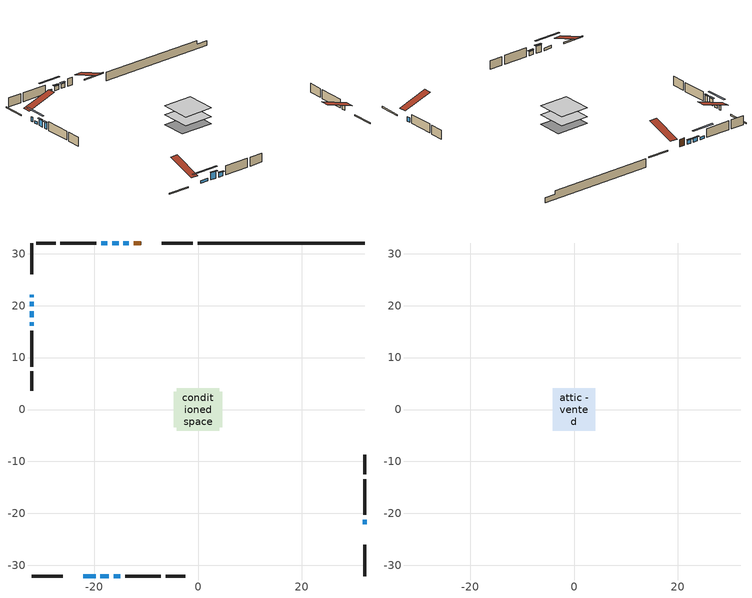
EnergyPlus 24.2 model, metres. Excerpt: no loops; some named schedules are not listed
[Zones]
conditioned space
 floor outside (Floor1 construction): -0.57,-0.57 -0.57,0.57 0.57,0.57 0.57,-0.57 z1.38
 floor adiabatic (AdiabaticFloorConstruction): -4.14,-4.14 -4.14,4.14 4.14,4.14 4.14,-4.14 z1.38
 floor foundation (Slab1 construction): -4.62,-3.4 -4.62,3.4 4.62,3.4 4.62,-3.4 z-0.91
 wall outside (RimJoist1 construction): -0.98,32.06 -7,32.06 / -32.06,-32.06 -26.04,-32.06 / -32.06,32.06 -32.06,26.04 / 32.06,-32.06 32.06,-26.04 z1.38:1.68
 wall outside (AdiabaticWallConstruction 1): -10.97,32.06 -12.41,32.06 z1.38:3.41
 wall outside (AdiabaticWallConstruction): -32.06,22.06 -32.06,21.64 / 32.06,-22.06 32.06,-21.23 z1.38:2.6; -22.06,-32.06 -19.72,-32.06 / -32.06,20.71 -32.06,19.84 / -17.48,32.06 -18.65,32.06 z1.38:2.07; -13.33,32.06 -14.35,32.06 / -15.28,32.06 -16.55,32.06 / -16.24,-32.06 -14.97,-32.06 z1.38:2.52; -18.8,-32.06 -17.17,-32.06 z1.38:3.29; -32.06,18.92 -32.06,17.75 / -32.06,16.82 -32.06,16.11 z1.38:3.21
 wall outside (Wall1 construction): -19.58,32.06 -26.48,32.06 / -14.04,-32.06 -7.14,-32.06 / -32.06,15.18 -32.06,8.28 / 32.06,-20.3 32.06,-13.4 z1.38:3.82
 wall outside (Wall2 construction): -27.41,32.06 -31.13,32.06 / -6.21,-32.06 -2.49,-32.06 / -32.06,7.35 -32.06,3.63 / 32.06,-12.47 32.06,-8.75 z1.38:3.82
 wall foundation (FoundationWall1 construction): -0.05,32.06,-0.91 -0.05,32.06,1.38 28.85,32.06,1.38 28.85,32.06,0.45 32.06,32.06,0.45 32.06,32.06,-0.91
 window (WindowConstruction 6): -32.06,22.06 -32.06,21.64 z1.38:2.6
 window (WindowConstruction 9): -22.06,-32.06 -19.72,-32.06 z1.38:2.07
 window (WindowConstruction 10): -32.06,20.71 -32.06,19.85 z1.38:2.07
 window (WindowConstruction 7): 32.06,-22.06 32.06,-21.23 z1.38:2.6
 window (WindowConstruction): -13.33,32.06 -14.35,32.06 z1.38:2.52
 window (WindowConstruction 1): -15.28,32.06 -16.55,32.06 z1.38:2.52
 window (WindowConstruction 2): -18.8,-32.06 -17.17,-32.06 z1.38:3.28
 window (WindowConstruction 3): -16.24,-32.06 -14.97,-32.06 z1.38:2.52
 window (WindowConstruction 4): -32.06,18.92 -32.06,17.75 z1.38:3.21
 window (WindowConstruction 5): -32.06,16.82 -32.06,16.11 z1.38:3.21
 window (WindowConstruction 8): -17.48,32.06 -18.65,32.06 z1.38:2.07
 door (Door): -10.98,32.06 -12.41,32.06 z1.38:3.41
 ceiling adiabatic (AdiabaticFloorConstruction): 4.14,-4.14 4.14,4.14 -4.14,4.14 -4.14,-4.14 z1.38
attic - vented
 floor to conditioned space (Floor2 construction Reversed): -4.13,-4.13 -4.13,4.13 4.13,4.13 4.13,-4.13 z3.82
 roof outside (Roof1 construction): -10.05,32.06,3.82 -10.05,24,6.5 -7.92,24,6.5 -7.92,32.06,3.82; -22.99,-32.06,3.82 -22.99,-24,6.5 -25.11,-24,6.5 -25.11,-32.06,3.82; -32.06,22.99,3.82 -24,22.99,6.5 -24,25.11,6.5 -32.06,25.11,3.82; 32.06,-22.99,3.82 24,-22.99,6.5 24,-25.11,6.5 32.06,-25.11,3.82
shading: -17.09,-32.06 -24.7,-32.06 -24.7,-32.47 -17.09,-32.47 z4.71; -32.06,17.21 -32.06,23.35 -32.47,23.35 -32.47,17.21 z4.71; -14.55,32.06 -13.13,32.06 -13.13,32.47 -14.55,32.47 z2.72; -16.75,32.06 -15.08,32.06 -15.08,32.47 -16.75,32.47 z2.72; -16.97,-32.06 -19,-32.06 -19,-32.47 -16.97,-32.47 z3.49; -14.77,-32.06 -16.44,-32.06 -16.44,-32.47 -14.77,-32.47 z2.72; -32.06,17.55 -32.06,19.12 -32.47,19.12 -32.47,17.55 z3.41; -32.06,15.91 -32.06,17.02 -32.47,17.02 -32.47,15.91 z3.41; -21.29,32.06 -14.84,32.06 -14.84,32.47 -21.29,32.47 z4.71
[Building]
Building 1: Terrain=Suburbs
[Site:Location]
Edmonton Intl AP_AB: Latitude {deg}=53.31; Longitude {deg}=-113.58; Time Zone {hr}=-7; Elevation {m}=723; Keep Site Location Information=Yes
[Site:GroundTemperature:Shallow]
-1.56185, -3.61833, -3.78302, -2.80711, 1.11059, 5.01004, 8.39065, 10.5322, 10.7141, 8.97234, 5.67794, 1.89811
[Site:WaterMainsTemperature]
Calculation Method=Schedule; Temperature Schedule=mains temperature schedule
[Material] Roughness=Rough; Thermal Absorptance=0.9
Name | Thickness {m} | Conductivity {W/m-K} | Density {kg/m3} | Specific Heat {J/kg-K} | Solar Absorptance | Visible Absorptance
asphalt or fiberglass shingles | 0.00635 | 0.162714 | 1121.4 | 1465.45 | 0.4 | 0.4
ceiling loosefill ins | 0.169333 | 0.0480833 | 16.02 | 1046.75 | 0.7 | 0.7
ceiling stud and cavity | 0.1397 | 0.159632 | 65.682 | 1177.47 | 0.7 | 0.7
concrete 4.0 in. | 0.1016 | 1.803125 | 2242.8 | 837.4 | 0.7 | 0.7
concrete 8.0 in. | 0.2032 | 1.803125 | 2242.8 | 837.4 | 0.7 | 0.7
door material | 0.04445 | 0.053851 | 512.64 | 1214.23 | 0.7 | 0.7
floor covering | 0.0127 | 0.0433444 | 54.468 | 1339.84 | 0.6 | 0.6
floor rigid ins | 0.103632 | 0.029427 | 32.04 | 1214.23 | 0.7 | 0.7
floor rigid ins 1; wall rigid ins | 0.512978 | 0.029427 | 32.04 | 1214.23 | 0.7 | 0.7
floor stud and cavity | 0.1397 | 0.471694 | 92.3553 | 1139.71 | 0.7 | 0.7
floor stud and cavity 1 | 0.1397 | 1.75129 | 37.0049 | 1207.88 | 0.7 | 0.7
furniture material conditioned space 1 | 0.1524 | 0.115458 | 640.8 | 1214.23 | 0.6 | 0.6
gypsum board | 0.0127 | 0.160291 | 801 | 837.4 | 0.6 | 0.6
osb sheathing 0.5 in. | 0.0127 | 0.115458 | 512.64 | 1214.23 | 0.7 | 0.7
osb sheathing 0.75 in. | 0.01905 | 0.115458 | 512.64 | 1214.23 | 0.7 | 0.7
osb sheathing 2.0 in. | 0.0508 | 0.115458 | 512.64 | 1214.23 | 0.7 | 0.7
rim joist stud and cavity | 0.0508 | 0.0285197 | 125.044 | 1163.47 | 0.6 | 0.6
wall stud and cavity | 0.1397 | 0.0897493 | 139.0536 | 1170.24 | 0.7 | 0.7
wall stud and cavity 1 | 0.1397 | 0.0958206 | 139.0536 | 1170.24 | 0.7 | 0.7
wall stud and cavity 2 | 0.0889 | 0.380278 | 52.3479 | 1209.89 | 0.7 | 0.7
wall stud and cavity 3 | 0.0889 | 0.391764 | 83.0341 | 1211.67 | 0.7 | 0.7
wood siding | 0.0254 | 0.102417 | 544.68 | 1172.36 | 0.4 | 0.4
wood siding 1; wood siding 2; wood siding 3 | 0.0254 | 0.102417 | 544.68 | 1172.36 | 0.7 | 0.7
[WindowMaterial:SimpleGlazingSystem]
Name | U-Factor {W/m2-K} | Solar Heat Gain Coefficient
WindowMaterial | 4.07169 | 0.55
WindowMaterial 1 | 3.98539 | 0.55
WindowMaterial 2 | 3.29721 | 0.69
WindowMaterial 3 | 3.27848 | 0.62
WindowMaterial 4 | 3.27507 | 0.57
WindowMaterial 5 | 3.33639 | 0.51
WindowMaterial 6 | 3.30687 | 0.64
WindowMaterial 7 | 4.58271 | 0.52
WindowMaterial 8 | 4.67924 | 0.52
[Construction]
AdiabaticFloorConstruction: floor stud and cavity 1, floor rigid ins 1, osb sheathing 0.75 in., floor covering
AdiabaticWallConstruction: wood siding 2, wall rigid ins, wall stud and cavity 2, gypsum board
AdiabaticWallConstruction 1: wood siding 3, wall rigid ins, wall stud and cavity 2, gypsum board
Door: door material
Floor1 construction: floor stud and cavity, floor rigid ins, osb sheathing 0.75 in., floor covering
Floor2 construction Reversed: gypsum board, ceiling stud and cavity, ceiling loosefill ins
FoundationWall1 construction: concrete 8.0 in.
furniture construction conditioned space 1: furniture material conditioned space 1
PartitionWallConstruction: gypsum board, wall stud and cavity 3, gypsum board
RimJoist1 construction: wood siding 1, osb sheathing 2.0 in., rim joist stud and cavity
Roof1 construction: asphalt or fiberglass shingles
Slab1 construction: concrete 4.0 in.
Wall1 construction: wood siding, osb sheathing 0.5 in., wall stud and cavity, gypsum board
Wall2 construction: wood siding, osb sheathing 0.5 in., wall stud and cavity 1, gypsum board
WindowConstruction: WindowMaterial
WindowConstruction 1; WindowConstruction 3: WindowMaterial 1
WindowConstruction 10: WindowMaterial 8
WindowConstruction 2: WindowMaterial 2
WindowConstruction 4: WindowMaterial 3
WindowConstruction 5: WindowMaterial 4
WindowConstruction 6: WindowMaterial 5
WindowConstruction 7: WindowMaterial 6
WindowConstruction 8; WindowConstruction 9: WindowMaterial 7
[Zone] Multiplier=1; Part of Total Floor Area=Yes
Name | Volume {m3}
attic - vented | 29.8018
conditioned space | 325.1
[Space]
Name | Zone | Volume {m3}
attic - vented 1 | attic - vented | 29.8018
conditioned space 1 | conditioned space | 325.1
[ZoneInfiltration:EffectiveLeakageArea]
infil attic - vented 1: Zone or Space=attic - vented 1; Schedule=Always On Discrete; Effective Air Leakage Area {cm2}=2378.43; Stack Coefficient=0.000186693; Wind Coefficient=9.23175e-06
[ZoneMixing]
whole house fan mix: Zone or Space=attic - vented; Schedule=Always On Continuous; Design Flow Rate Calculation Method=Flow/Zone; Design Flow Rate {m3/s}=0; Source Zone or Space=conditioned space
[SurfaceProperty:ExposedFoundationPerimeter]
Slab1: Exposed Perimeter Calculation Method=TotalExposedPerimeter; Total Exposed Perimeter {m}=32.107
[InternalMass] Zone or ZoneList=conditioned space; Space or SpaceList=conditioned space 1
Name | Construction | Surface Area {m2}
furniture mass conditioned space 1 | furniture construction conditioned space 1 | 53.0558
partition wall mass | PartitionWallConstruction | 132.64
[Lights]
interior lighting: Zone or ZoneList or Space or SpaceList=conditioned space 1; Schedule=interior lighting schedule; Design Level Calculation Method=LightingLevel; Lighting Level {W}=343.2; Return Air Fraction=0; Fraction Radiant=0.6; Fraction Visible=0.2; Fraction Replaceable=1
[People]
occupants: Zone or ZoneList or Space or SpaceList=conditioned space 1; Number of People Schedule=occupants schedule; Number of People Calculation Method=People; Number of People=3; Fraction Radiant=0.314171; Sensible Heat Fraction=0.56303; Activity Level Schedule=occupants activity schedule; Carbon Dioxide Generation Rate {m3/s-W}=0; Enable ASHRAE 55 Comfort Warnings=No; Mean Radiant Temperature Calculation Type=EnclosureAveraged
[ElectricEquipment] Zone or ZoneList or Space or SpaceList=conditioned space 1; Design Level Calculation Method=EquipmentLevel
Name | Schedule | Design Level {W} | Fraction Latent | Fraction Radiant | Fraction Lost
clothes dryer | clothes dryer schedule | 140.772 | 0.015 | 0.081 | 0.85
clothes washer | clothes washer schedule | 32.1985 | 0.03 | 0.162 | 0.7
cooking range | cooking range schedule | 215.147 | 0.08 | 0.432 | 0.2
dishwasher | dishwasher schedule | 66.8632 | 0.3 | 0.18 | 0.4
fridge | fridge schedule | 72.9452 | 0 | 0.6 | 0
mech vent bath fan 0 | mech vent bath fan 0 schedule | 50.2 | 0 | 0 | 1
mech vent bath fan 1 | mech vent bath fan 1 schedule | 50.2 | 0 | 0 | 1
mech vent house fan | mech vent house fan schedule | 0 | 0 | 0 | 1
mech vent house fan cfis | mech vent house fan cfis schedule | 0 | 0 | 0 | 0
mech vent range fan 0 | mech vent range fan 0 schedule | 57 | 0 | 0 | 1
misc plug loads | misc plug loads schedule | 494.7 | 0.045 | 0.513 | 0.1
whole house fan | Always On Discrete | 0 | 0 | 0 | 1
[OtherEquipment] Zone or ZoneList or Space or SpaceList=conditioned space 1; Design Level Calculation Method=EquipmentLevel
Name | Fuel Type | Schedule | Design Level {W} | Fraction Latent | Fraction Radiant | Fraction Lost
clothes dryer 1 | Electricity | clothes dryer schedule | 0 | 0.015 | 0.081 | 0.85
cooking range 1 | Electricity | cooking range schedule | 0 | 0.08 | 0.432 | 0.2
general water use latent | None | general water use schedule | 62.594 | 1 | 0 | 0
general water use sensible | None | general water use schedule | -61.6891 | 0 | 0.6 | 0
mech vent house fan latent load | None | Always On Discrete | 0 | 1 | 0 | 0
mech vent house fan sensible load | None | Always On Discrete | 0 | 0 | 0 | 0
water heater energy adjustment1 | NaturalGas | Always On Discrete | 0.01 | 0 | 0 | 1
[ZoneInfiltration:DesignFlowRate] Zone or ZoneList or Space or SpaceList=conditioned space 1; Schedule=Always On Discrete; Design Flow Rate Calculation Method=Flow/Zone; Design Flow Rate {m3/s}=0
infil flow; natural vent flow; whole house fan flow
[AvailabilityManager:Scheduled]
furnace airloop Availability Manager: Schedule=Always On Discrete
[Foundation:Kiva]
Foundation Kiva 1: Initial Indoor Air Temperature {C}=18; Wall Height Above Grade {m}=1.379982; Wall Depth Below Slab {m}=0.2032
[Foundation:Kiva:Settings]
Soil Conductivity {W/m-K}=0.849921; Soil Density {kg/m3}=1842.3; Soil Specific Heat {J/kg-K}=418.7; Ground Solar Absorptivity=0.9; Ground Thermal Absorptivity=0.9; Ground Surface Roughness {m}=0.03; Far-Field Width {m}=40; Deep-Ground Boundary Condition=ZeroFlux; Deep-Ground Depth {m}=40; Minimum Cell Dimension {m}=0.2; Maximum Cell Growth Coefficient=3; Simulation Timestep=Timestep
[Exterior:Lights]
exterior lighting: Schedule=exterior lighting schedule; Design Level {W}=75.6
[EnergyManagementSystem:GlobalVariable]
furnace_airloop_Fan_RTF
infil_program_Qfan
infil_program_Qinf
natural_vent_program_Qnv
natural_vent_program_Qwhf
[EnergyManagementSystem:Sensor]
Name | Output:Variable or Output:Meter Index Key | Output:Variable or Output:Meter
airflow_gain | infil flow | Infiltration Sensible Heat Gain Energy
airflow_gain_1 | natural vent flow | Infiltration Sensible Heat Gain Energy
airflow_gain_2 | whole house fan flow | Infiltration Sensible Heat Gain Energy
airflow_loss | infil flow | Infiltration Sensible Heat Loss Energy
airflow_loss_1 | natural vent flow | Infiltration Sensible Heat Loss Energy
airflow_loss_2 | whole house fan flow | Infiltration Sensible Heat Loss Energy
clg_load_cond |  | Cooling:EnergyTransfer:Zone:CONDITIONED SPACE
clg_sp_s; clg_sp_s_1 | cooling setpoint | Schedule Value
clothes_dryer_exhaust_0_sch_s | clothes dryer exhaust 0 schedule | Schedule Value
cool_season | cooling season schedule | Schedule Value
htg_load_cond |  | Heating:EnergyTransfer:Zone:CONDITIONED SPACE
htg_sp_s; htg_sp_s_1 | heating setpoint | Schedule Value
ig_ee_conv | clothes dryer | Electric Equipment Convective Heating Energy
ig_ee_conv_2 | cooking range | Electric Equipment Convective Heating Energy
ig_ee_conv_4 | fridge | Electric Equipment Convective Heating Energy
ig_ee_conv_5 | misc plug loads | Electric Equipment Convective Heating Energy
ig_ee_conv_6 | whole house fan | Electric Equipment Convective Heating Energy
ig_ee_rad | clothes dryer | Electric Equipment Radiant Heating Energy
ig_ee_rad_2 | cooking range | Electric Equipment Radiant Heating Energy
ig_ee_rad_4 | fridge | Electric Equipment Radiant Heating Energy
ig_ee_rad_5 | misc plug loads | Electric Equipment Radiant Heating Energy
ig_ee_rad_6 | whole house fan | Electric Equipment Radiant Heating Energy
ig_lgt_conv | interior lighting | Lights Convective Heating Energy
ig_lgt_rad | interior lighting | Lights Radiant Heating Energy
ig_lgt_vis | interior lighting | Lights Visible Radiation Heating Energy
ig_oe_conv | clothes dryer 1 | Other Equipment Convective Heating Energy
ig_oe_conv_1 | cooking range 1 | Other Equipment Convective Heating Energy
ig_oe_conv_2 | general water use latent | Other Equipment Convective Heating Energy
ig_oe_conv_3 | general water use sensible | Other Equipment Convective Heating Energy
ig_oe_conv_4 | water heater energy adjustment1 | Other Equipment Convective Heating Energy
ig_oe_rad | clothes dryer 1 | Other Equipment Radiant Heating Energy
ig_oe_rad_1 | cooking range 1 | Other Equipment Radiant Heating Energy
ig_oe_rad_2 | general water use latent | Other Equipment Radiant Heating Energy
ig_oe_rad_3 | general water use sensible | Other Equipment Radiant Heating Energy
ig_oe_rad_4 | water heater energy adjustment1 | Other Equipment Radiant Heating Energy
ig_ppl_conv | occupants | People Convective Heating Energy
ig_ppl_rad | occupants | People Radiant Heating Energy
im_conv | furniture mass conditioned space 1 | Surface Inside Face Convection Heat Gain Energy
im_conv_1 | partition wall mass | Surface Inside Face Convection Heat Gain Energy
im_ig | furniture mass conditioned space 1 | Surface Inside Face Internal Gains Radiation Heat Gain Energy
im_ig_1 | partition wall mass | Surface Inside Face Internal Gains Radiation Heat Gain Energy
im_lgt | furniture mass conditioned space 1 | Surface Inside Face Lights Radiation Heat Gain Energy
im_lgt_1 | partition wall mass | Surface Inside Face Lights Radiation Heat Gain Energy
im_sol | furniture mass conditioned space 1 | Surface Inside Face Solar Radiation Heat Gain Energy
im_sol_1 | partition wall mass | Surface Inside Face Solar Radiation Heat Gain Energy
im_surf | furniture mass conditioned space 1 | Surface Inside Face Net Surface Thermal Radiation Heat Gain Energy
im_surf_1 | partition wall mass | Surface Inside Face Net Surface Thermal Radiation Heat Gain Energy
mech_vent_bath_fan_0_sch_s | mech vent bath fan 0 schedule | Schedule Value
mech_vent_bath_fan_1_sch_s | mech vent bath fan 1 schedule | Schedule Value
mech_vent_range_fan_0_sch_s | mech vent range fan 0 schedule | Schedule Value
mv_conv | mech vent bath fan 0 | Electric Equipment Convective Heating Energy
mv_conv_1 | mech vent bath fan 1 | Electric Equipment Convective Heating Energy
mv_conv_2 | mech vent house fan | Electric Equipment Convective Heating Energy
mv_conv_3 | mech vent house fan cfis | Electric Equipment Convective Heating Energy
mv_conv_4 | mech vent range fan 0 | Electric Equipment Convective Heating Energy
mv_conv_5 | mech vent house fan latent load | Other Equipment Convective Heating Energy
mv_conv_6 | mech vent house fan sensible load | Other Equipment Convective Heating Energy
mv_rad | mech vent bath fan 0 | Electric Equipment Radiant Heating Energy
mv_rad_1 | mech vent bath fan 1 | Electric Equipment Radiant Heating Energy
mv_rad_2 | mech vent house fan | Electric Equipment Radiant Heating Energy
mv_rad_3 | mech vent house fan cfis | Electric Equipment Radiant Heating Energy
mv_rad_4 | mech vent range fan 0 | Electric Equipment Radiant Heating Energy
mv_rad_5 | mech vent house fan latent load | Other Equipment Radiant Heating Energy
mv_rad_6 | mech vent house fan sensible load | Other Equipment Radiant Heating Energy
natural_vent_s | natural vent schedule | Schedule Value
out_pb_s |  | Site Outdoor Air Barometric Pressure
out_wt_s |  | Site Outdoor Air Humidity Ratio
site_vw_s |  | Site Wind Speed
ss_back_out | Window1 | Surface Window Shortwave from Zone Back Out Window Heat Transfer Rate
ss_back_out_1 | Window10 | Surface Window Shortwave from Zone Back Out Window Heat Transfer Rate
ss_back_out_10 | Window9 | Surface Window Shortwave from Zone Back Out Window Heat Transfer Rate
ss_back_out_2 | Window12 | Surface Window Shortwave from Zone Back Out Window Heat Transfer Rate
ss_back_out_3 | Window2 | Surface Window Shortwave from Zone Back Out Window Heat Transfer Rate
ss_back_out_4 | Window3 | Surface Window Shortwave from Zone Back Out Window Heat Transfer Rate
ss_back_out_5 | Window4 | Surface Window Shortwave from Zone Back Out Window Heat Transfer Rate
ss_back_out_6 | Window5 | Surface Window Shortwave from Zone Back Out Window Heat Transfer Rate
ss_back_out_7 | Window6 | Surface Window Shortwave from Zone Back Out Window Heat Transfer Rate
ss_back_out_8 | Window7 | Surface Window Shortwave from Zone Back Out Window Heat Transfer Rate
ss_back_out_9 | Window8 | Surface Window Shortwave from Zone Back Out Window Heat Transfer Rate
ss_conv | Door1 | Surface Inside Face Convection Heat Gain Energy
ss_conv_1 | Window1 | Surface Inside Face Convection Heat Gain Energy
ss_conv_10 | Window8 | Surface Inside Face Convection Heat Gain Energy
ss_conv_11 | Window9 | Surface Inside Face Convection Heat Gain Energy
ss_conv_2 | Window10 | Surface Inside Face Convection Heat Gain Energy
ss_conv_3 | Window12 | Surface Inside Face Convection Heat Gain Energy
ss_conv_4 | Window2 | Surface Inside Face Convection Heat Gain Energy
ss_conv_5 | Window3 | Surface Inside Face Convection Heat Gain Energy
ss_conv_6 | Window4 | Surface Inside Face Convection Heat Gain Energy
ss_conv_7 | Window5 | Surface Inside Face Convection Heat Gain Energy
ss_conv_8 | Window6 | Surface Inside Face Convection Heat Gain Energy
ss_conv_9 | Window7 | Surface Inside Face Convection Heat Gain Energy
ss_ig | Door1 | Surface Inside Face Internal Gains Radiation Heat Gain Energy
ss_ig_1 | Window1 | Surface Inside Face Internal Gains Radiation Heat Gain Energy
ss_ig_10 | Window8 | Surface Inside Face Internal Gains Radiation Heat Gain Energy
ss_ig_11 | Window9 | Surface Inside Face Internal Gains Radiation Heat Gain Energy
ss_ig_2 | Window10 | Surface Inside Face Internal Gains Radiation Heat Gain Energy
ss_ig_3 | Window12 | Surface Inside Face Internal Gains Radiation Heat Gain Energy
ss_ig_4 | Window2 | Surface Inside Face Internal Gains Radiation Heat Gain Energy
ss_ig_5 | Window3 | Surface Inside Face Internal Gains Radiation Heat Gain Energy
ss_ig_6 | Window4 | Surface Inside Face Internal Gains Radiation Heat Gain Energy
ss_ig_7 | Window5 | Surface Inside Face Internal Gains Radiation Heat Gain Energy
ss_ig_8 | Window6 | Surface Inside Face Internal Gains Radiation Heat Gain Energy
ss_ig_9 | Window7 | Surface Inside Face Internal Gains Radiation Heat Gain Energy
ss_lgt | Door1 | Surface Inside Face Lights Radiation Heat Gain Energy
ss_sol | Door1 | Surface Inside Face Solar Radiation Heat Gain Energy
ss_surf | Door1 | Surface Inside Face Net Surface Thermal Radiation Heat Gain Energy
ss_surf_1 | Window1 | Surface Inside Face Net Surface Thermal Radiation Heat Gain Energy
ss_surf_10 | Window8 | Surface Inside Face Net Surface Thermal Radiation Heat Gain Energy
ss_surf_11 | Window9 | Surface Inside Face Net Surface Thermal Radiation Heat Gain Energy
ss_surf_2 | Window10 | Surface Inside Face Net Surface Thermal Radiation Heat Gain Energy
ss_surf_3 | Window12 | Surface Inside Face Net Surface Thermal Radiation Heat Gain Energy
ss_surf_4 | Window2 | Surface Inside Face Net Surface Thermal Radiation Heat Gain Energy
ss_surf_5 | Window3 | Surface Inside Face Net Surface Thermal Radiation Heat Gain Energy
ss_surf_6 | Window4 | Surface Inside Face Net Surface Thermal Radiation Heat Gain Energy
ss_surf_7 | Window5 | Surface Inside Face Net Surface Thermal Radiation Heat Gain Energy
ss_surf_8 | Window6 | Surface Inside Face Net Surface Thermal Radiation Heat Gain Energy
ss_surf_9 | Window7 | Surface Inside Face Net Surface Thermal Radiation Heat Gain Energy
ss_trans_in | Window1 | Surface Window Transmitted Solar Radiation Rate
ss_trans_in_1 | Window10 | Surface Window Transmitted Solar Radiation Rate
ss_trans_in_10 | Window9 | Surface Window Transmitted Solar Radiation Rate
ss_trans_in_2 | Window12 | Surface Window Transmitted Solar Radiation Rate
ss_trans_in_3 | Window2 | Surface Window Transmitted Solar Radiation Rate
ss_trans_in_4 | Window3 | Surface Window Transmitted Solar Radiation Rate
ss_trans_in_5 | Window4 | Surface Window Transmitted Solar Radiation Rate
ss_trans_in_6 | Window5 | Surface Window Transmitted Solar Radiation Rate
ss_trans_in_7 | Window6 | Surface Window Transmitted Solar Radiation Rate
ss_trans_in_8 | Window7 | Surface Window Transmitted Solar Radiation Rate
ss_trans_in_9 | Window8 | Surface Window Transmitted Solar Radiation Rate
ss_trans_out | Window1 | Surface Inside Face Initial Transmitted Diffuse Transmitted Out Window Solar Radiation Rate
ss_trans_out_1 | Window10 | Surface Inside Face Initial Transmitted Diffuse Transmitted Out Window Solar Radiation Rate
ss_trans_out_10 | Window9 | Surface Inside Face Initial Transmitted Diffuse Transmitted Out Window Solar Radiation Rate
ss_trans_out_2 | Window12 | Surface Inside Face Initial Transmitted Diffuse Transmitted Out Window Solar Radiation Rate
ss_trans_out_3 | Window2 | Surface Inside Face Initial Transmitted Diffuse Transmitted Out Window Solar Radiation Rate
ss_trans_out_4 | Window3 | Surface Inside Face Initial Transmitted Diffuse Transmitted Out Window Solar Radiation Rate
ss_trans_out_5 | Window4 | Surface Inside Face Initial Transmitted Diffuse Transmitted Out Window Solar Radiation Rate
ss_trans_out_6 | Window5 | Surface Inside Face Initial Transmitted Diffuse Transmitted Out Window Solar Radiation Rate
ss_trans_out_7 | Window6 | Surface Inside Face Initial Transmitted Diffuse Transmitted Out Window Solar Radiation Rate
ss_trans_out_8 | Window7 | Surface Inside Face Initial Transmitted Diffuse Transmitted Out Window Solar Radiation Rate
ss_trans_out_9 | Window8 | Surface Inside Face Initial Transmitted Diffuse Transmitted Out Window Solar Radiation Rate
s_conv | Floor1 | Surface Inside Face Convection Heat Gain Energy
s_conv_1 | Floor2 | Surface Inside Face Convection Heat Gain Energy
s_conv_10 | Wall1:0 | Surface Inside Face Convection Heat Gain Energy
s_conv_11 | Wall1:180 | Surface Inside Face Convection Heat Gain Energy
s_conv_12 | Wall1:270 | Surface Inside Face Convection Heat Gain Energy
s_conv_13 | Wall1:90 | Surface Inside Face Convection Heat Gain Energy
s_conv_14 | Wall2:0 | Surface Inside Face Convection Heat Gain Energy
s_conv_15 | Wall2:180 | Surface Inside Face Convection Heat Gain Energy
s_conv_16 | Wall2:270 | Surface Inside Face Convection Heat Gain Energy
s_conv_17 | Wall2:90 | Surface Inside Face Convection Heat Gain Energy
s_conv_2 | FoundationWall1 | Surface Inside Face Convection Heat Gain Energy
s_conv_3 | inferred conditioned ceiling | Surface Inside Face Convection Heat Gain Energy
s_conv_4 | inferred conditioned floor | Surface Inside Face Convection Heat Gain Energy
s_conv_5 | RimJoist1:0 | Surface Inside Face Convection Heat Gain Energy
s_conv_6 | RimJoist1:180 | Surface Inside Face Convection Heat Gain Energy
s_conv_7 | RimJoist1:270 | Surface Inside Face Convection Heat Gain Energy
s_conv_8 | RimJoist1:90 | Surface Inside Face Convection Heat Gain Energy
s_conv_9 | Slab1 | Surface Inside Face Convection Heat Gain Energy
s_ig | Floor1 | Surface Inside Face Internal Gains Radiation Heat Gain Energy
s_ig_1 | Floor2 | Surface Inside Face Internal Gains Radiation Heat Gain Energy
s_ig_10 | Wall1:0 | Surface Inside Face Internal Gains Radiation Heat Gain Energy
s_ig_11 | Wall1:180 | Surface Inside Face Internal Gains Radiation Heat Gain Energy
s_ig_12 | Wall1:270 | Surface Inside Face Internal Gains Radiation Heat Gain Energy
